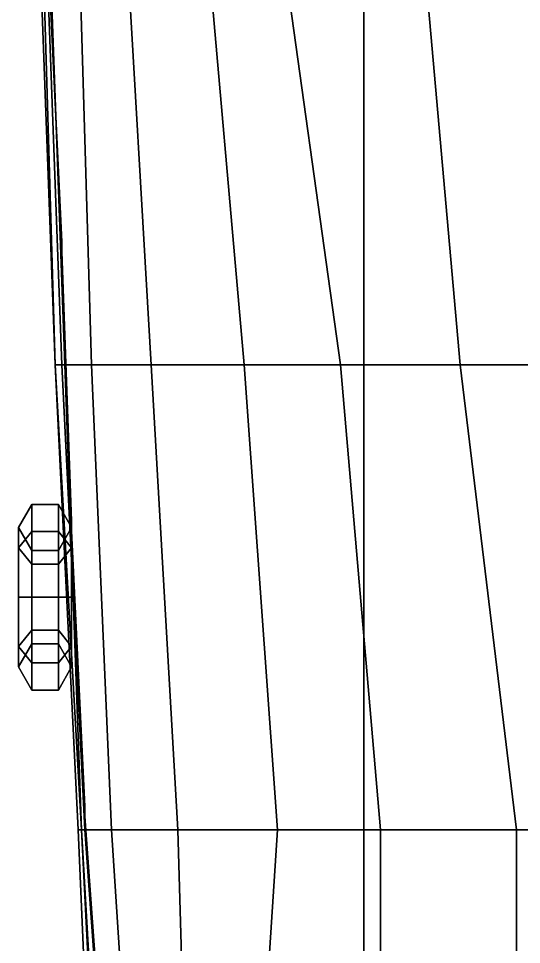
# Model space of a CAD drawing. Header units: millimetres. Extents: x -2.2 to 3, y -14 to 32.7.
# Drawn here: x -2.11 to -0.595, y -8.826 to -6.038 of the extents above; entities that cross this region are included whole.
import ezdxf

# ---------------------------------------------------------------- set-up
doc = ezdxf.new("R2010")
doc.units = ezdxf.units.MM
for name, color, linetype in [('railings', 6, 'Continuous'), ('ring', 1, 'Continuous'), ('superstructure', 3, 'Continuous')]:
    doc.layers.add(name, color=color, linetype=linetype)

msp = doc.modelspace()

# ---------------------------------------------------------------- linework, layer by layer
for points in [[(-2.03, -5.72, 1.59), (-2.05, -5.72, 1), (-2, -7.08, 1), (-1.98, -7.08, 1.59)], [(-2.05, -5.72, 1), (-2.04, -5.72, 0.59), (-2, -7.08, 0.59), (-2, -7.08, 1)], [(-2.04, -5.72, 0.59), (-2.02, -5.72, 0.18), (-1.97, -7.08, 0.18), (-2, -7.08, 0.59)], [(2.03, -5.72, 1.59), (-2.03, -5.72, 1.59), (-1.98, -7.08, 1.59), (1.98, -7.08, 1.59)], [(-2.02, -5.72, 0.18), (-1.93, -5.72, -0.08), (-1.89, -7.08, -0.03), (-1.97, -7.08, 0.18)], [(-1.93, -5.72, -0.08), (-1.79, -5.72, -0.23), (-1.71, -7.08, -0.23), (-1.89, -7.08, -0.03)], [(-1.79, -5.72, -0.23), (-1.55, -5.72, -0.38), (-1.43, -7.08, -0.36), (-1.71, -7.08, -0.23)], [(-1.55, -5.72, -0.38), (-1.33, -5.72, -0.45), (-1.14, -7.08, -0.43), (-1.43, -7.08, -0.36)], [(-1.33, -5.72, -0.45), (-0.9, -5.72, -0.53), (-0.78, -7.08, -0.48), (-1.14, -7.08, -0.43)], [(-0.9, -5.72, -0.53), (-0.58, -5.72, -0.58), (-0.49, -7.08, -0.55), (-0.78, -7.08, -0.48)], [(-1.98, -7.08, 1.59), (-2, -7.08, 1), (-1.92, -8.48, 1), (-1.91, -8.48, 1.59)], [(-2, -7.08, 0.59), (-1.97, -7.08, 0.18), (-1.92, -8.48, 0.18), (-1.93, -8.48, 0.59)], [(-2, -7.08, 1), (-2, -7.08, 0.59), (-1.93, -8.48, 0.59), (-1.92, -8.48, 1)], [(1.98, -7.08, 1.59), (-1.98, -7.08, 1.59), (-1.91, -8.48, 1.59), (1.91, -8.48, 1.59)], [(-1.97, -7.08, 0.18), (-1.89, -7.08, -0.03), (-1.83, -8.48, -0.03), (-1.92, -8.48, 0.18)], [(-1.89, -7.08, -0.03), (-1.71, -7.08, -0.23), (-1.63, -8.48, -0.23), (-1.83, -8.48, -0.03)], [(-1.71, -7.08, -0.23), (-1.43, -7.08, -0.36), (-1.33, -8.48, -0.33), (-1.63, -8.48, -0.23)], [(-1.43, -7.08, -0.36), (-1.14, -7.08, -0.43), (-1.02, -8.48, -0.39), (-1.33, -8.48, -0.33)], [(-1.14, -7.08, -0.43), (-0.78, -7.08, -0.48), (-0.61, -8.48, -0.45), (-1.02, -8.48, -0.39)], [(-0.78, -7.08, -0.48), (-0.49, -7.08, -0.55), (-0.41, -8.48, -0.48), (-0.61, -8.48, -0.45)], [(-1.93, -8.48, 0.59), (-1.92, -8.48, 0.18), (-1.84, -9.87, 0.18), (-1.87, -9.87, 0.59)], [(-1.92, -8.48, 1), (-1.93, -8.48, 0.59), (-1.87, -9.87, 0.59), (-1.85, -9.87, 1)], [(-1.92, -8.48, 0.18), (-1.83, -8.48, -0.03), (-1.74, -9.87, -0.03), (-1.84, -9.87, 0.18)], [(-1.91, -8.48, 1.59), (-1.92, -8.48, 1), (-1.85, -9.87, 1), (-1.81, -9.87, 1.59)], [(1.91, -8.48, 1.59), (-1.91, -8.48, 1.59), (-1.81, -9.87, 1.59), (1.81, -9.87, 1.59)], [(-1.83, -8.48, -0.03), (-1.63, -8.48, -0.23), (-1.59, -9.87, -0.16), (-1.74, -9.87, -0.03)], [(-1.63, -8.48, -0.23), (-1.33, -8.48, -0.33), (-1.42, -9.87, -0.24), (-1.59, -9.87, -0.16)], [(-1.33, -8.48, -0.33), (-1.02, -8.48, -0.39), (-1.02, -9.87, -0.31), (-1.42, -9.87, -0.24)], [(-1.02, -8.48, -0.39), (-0.61, -8.48, -0.45), (-0.61, -9.87, -0.35), (-1.02, -9.87, -0.31)], [(-0.61, -8.48, -0.45), (-0.41, -8.48, -0.48), (-0.41, -9.87, -0.39), (-0.61, -9.87, -0.35)]]:
    msp.add_3dface(points)
at = {"layer": 'railings'}
for points in [[(-2.02, -5.87, 2.34), (-2.02, -5.87, 2.31), (-1.98, -6.71, 2.29), (-1.98, -6.71, 2.32)], [(-1.98, -6.71, 2.32), (-1.98, -6.71, 2.29), (-2.02, -5.87, 2.31), (-2.02, -5.87, 2.34)], [(-1.98, -6.71, 2.32), (-1.98, -6.74, 2.32), (-1.98, -6.74, 1.59), (-1.98, -6.71, 1.59)], [(-1.98, -6.71, 1.59), (-1.98, -6.74, 1.59), (-1.98, -6.74, 2.32), (-1.98, -6.71, 2.32)], [(-1.95, -7.55, 2.32), (-1.95, -7.55, 2.29), (-1.98, -6.74, 2.29), (-1.98, -6.74, 2.32)], [(-1.98, -6.74, 2.32), (-1.98, -6.74, 2.29), (-1.95, -7.55, 2.29), (-1.95, -7.55, 2.32)], [(-1.95, -7.55, 1.59), (-1.95, -7.58, 1.59), (-1.95, -7.58, 2.32), (-1.95, -7.55, 2.32)], [(-1.95, -7.55, 2.32), (-1.95, -7.58, 2.32), (-1.95, -7.58, 1.59), (-1.95, -7.55, 1.59)], [(-1.95, -7.58, 2.32), (-1.95, -7.58, 2.29), (-1.91, -8.41, 2.27), (-1.91, -8.41, 2.3)], [(-1.91, -8.41, 2.3), (-1.91, -8.41, 2.27), (-1.95, -7.58, 2.29), (-1.95, -7.58, 2.32)], [(-1.91, -8.41, 2.3), (-1.91, -8.44, 2.3), (-1.91, -8.44, 1.59), (-1.91, -8.41, 1.59)], [(-1.91, -8.41, 1.59), (-1.91, -8.44, 1.59), (-1.91, -8.44, 2.3), (-1.91, -8.41, 2.3)], [(-1.85, -9.27, 2.29), (-1.85, -9.27, 2.26), (-1.91, -8.44, 2.27), (-1.91, -8.44, 2.3)], [(-1.91, -8.44, 2.3), (-1.91, -8.44, 2.27), (-1.85, -9.27, 2.26), (-1.85, -9.27, 2.29)]]:
    msp.add_3dface(points, dxfattribs=at)
at = {"layer": 'ring'}
for points in [[(-2.07, -7.5825, 1.8725), (-2.11, -7.6315, 1.9215), (-2.11, -7.57, 2.07), (-2.07, -7.5007, 2.07)], [(-2.07, -7.5007, 2.07), (-2.11, -7.57, 2.07), (-2.11, -7.6315, 2.2185), (-2.07, -7.5825, 2.2675)], [(-1.99, -7.5825, 1.8725), (-2.07, -7.5825, 1.8725), (-2.07, -7.5007, 2.07), (-1.99, -7.5007, 2.07)], [(-1.99, -7.5007, 2.07), (-2.07, -7.5007, 2.07), (-2.07, -7.5825, 2.2675), (-1.99, -7.5825, 2.2675)], [(-1.95, -7.6315, 1.9215), (-1.99, -7.5825, 1.8725), (-1.99, -7.5007, 2.07), (-1.95, -7.57, 2.07)], [(-1.95, -7.57, 2.07), (-1.99, -7.5007, 2.07), (-1.99, -7.5825, 2.2675), (-1.95, -7.6315, 2.2185)], [(-2.11, -7.6315, 1.9215), (-2.07, -7.6805, 1.9705), (-2.07, -7.6393, 2.07), (-2.11, -7.57, 2.07)], [(-2.11, -7.57, 2.07), (-2.07, -7.6393, 2.07), (-2.07, -7.6805, 2.1695), (-2.11, -7.6315, 2.2185)], [(-2.07, -7.78, 1.7907), (-2.11, -7.78, 1.86), (-2.11, -7.6315, 1.9215), (-2.07, -7.5825, 1.8725)], [(-2.07, -7.5825, 2.2675), (-2.11, -7.6315, 2.2185), (-2.11, -7.78, 2.28), (-2.07, -7.78, 2.3493)], [(-1.99, -7.78, 1.7907), (-2.07, -7.78, 1.7907), (-2.07, -7.5825, 1.8725), (-1.99, -7.5825, 1.8725)], [(-1.99, -7.5825, 2.2675), (-2.07, -7.5825, 2.2675), (-2.07, -7.78, 2.3493), (-1.99, -7.78, 2.3493)], [(-1.99, -7.6805, 1.9705), (-1.95, -7.6315, 1.9215), (-1.95, -7.57, 2.07), (-1.99, -7.6393, 2.07)], [(-1.99, -7.6393, 2.07), (-1.95, -7.57, 2.07), (-1.95, -7.6315, 2.2185), (-1.99, -7.6805, 2.1695)], [(-1.95, -7.78, 1.86), (-1.99, -7.78, 1.7907), (-1.99, -7.5825, 1.8725), (-1.95, -7.6315, 1.9215)], [(-1.95, -7.6315, 2.2185), (-1.99, -7.5825, 2.2675), (-1.99, -7.78, 2.3493), (-1.95, -7.78, 2.28)], [(-2.11, -7.78, 1.86), (-2.07, -7.78, 1.9293), (-2.07, -7.6805, 1.9705), (-2.11, -7.6315, 1.9215)], [(-2.11, -7.6315, 2.2185), (-2.07, -7.6805, 2.1695), (-2.07, -7.78, 2.2107), (-2.11, -7.78, 2.28)], [(-1.99, -7.78, 1.9293), (-1.95, -7.78, 1.86), (-1.95, -7.6315, 1.9215), (-1.99, -7.6805, 1.9705)], [(-1.99, -7.6805, 2.1695), (-1.95, -7.6315, 2.2185), (-1.95, -7.78, 2.28), (-1.99, -7.78, 2.2107)], [(-2.07, -7.6805, 1.9705), (-1.99, -7.6805, 1.9705), (-1.99, -7.6393, 2.07), (-2.07, -7.6393, 2.07)], [(-2.07, -7.6393, 2.07), (-1.99, -7.6393, 2.07), (-1.99, -7.6805, 2.1695), (-2.07, -7.6805, 2.1695)], [(-2.07, -7.78, 1.9293), (-1.99, -7.78, 1.9293), (-1.99, -7.6805, 1.9705), (-2.07, -7.6805, 1.9705)], [(-2.07, -7.6805, 2.1695), (-1.99, -7.6805, 2.1695), (-1.99, -7.78, 2.2107), (-2.07, -7.78, 2.2107)], [(-2.11, -7.9285, 1.9215), (-2.07, -7.8795, 1.9705), (-2.07, -7.78, 1.9293), (-2.11, -7.78, 1.86)], [(-2.07, -7.9775, 1.8725), (-2.11, -7.9285, 1.9215), (-2.11, -7.78, 1.86), (-2.07, -7.78, 1.7907)], [(-2.11, -7.78, 2.28), (-2.07, -7.78, 2.2107), (-2.07, -7.8795, 2.1695), (-2.11, -7.9285, 2.2185)], [(-2.07, -7.78, 2.3493), (-2.11, -7.78, 2.28), (-2.11, -7.9285, 2.2185), (-2.07, -7.9775, 2.2675)], [(-2.07, -7.8795, 1.9705), (-1.99, -7.8795, 1.9705), (-1.99, -7.78, 1.9293), (-2.07, -7.78, 1.9293)], [(-1.99, -7.9775, 1.8725), (-2.07, -7.9775, 1.8725), (-2.07, -7.78, 1.7907), (-1.99, -7.78, 1.7907)], [(-2.07, -7.78, 2.2107), (-1.99, -7.78, 2.2107), (-1.99, -7.8795, 2.1695), (-2.07, -7.8795, 2.1695)], [(-1.99, -7.78, 2.3493), (-2.07, -7.78, 2.3493), (-2.07, -7.9775, 2.2675), (-1.99, -7.9775, 2.2675)], [(-1.99, -7.8795, 1.9705), (-1.95, -7.9285, 1.9215), (-1.95, -7.78, 1.86), (-1.99, -7.78, 1.9293)], [(-1.95, -7.9285, 1.9215), (-1.99, -7.9775, 1.8725), (-1.99, -7.78, 1.7907), (-1.95, -7.78, 1.86)], [(-1.99, -7.78, 2.2107), (-1.95, -7.78, 2.28), (-1.95, -7.9285, 2.2185), (-1.99, -7.8795, 2.1695)], [(-1.95, -7.78, 2.28), (-1.99, -7.78, 2.3493), (-1.99, -7.9775, 2.2675), (-1.95, -7.9285, 2.2185)], [(-2.11, -7.99, 2.07), (-2.07, -7.9207, 2.07), (-2.07, -7.8795, 1.9705), (-2.11, -7.9285, 1.9215)], [(-2.11, -7.9285, 2.2185), (-2.07, -7.8795, 2.1695), (-2.07, -7.9207, 2.07), (-2.11, -7.99, 2.07)], [(-2.07, -7.9207, 2.07), (-1.99, -7.9207, 2.07), (-1.99, -7.8795, 1.9705), (-2.07, -7.8795, 1.9705)], [(-2.07, -7.8795, 2.1695), (-1.99, -7.8795, 2.1695), (-1.99, -7.9207, 2.07), (-2.07, -7.9207, 2.07)], [(-1.99, -7.9207, 2.07), (-1.95, -7.99, 2.07), (-1.95, -7.9285, 1.9215), (-1.99, -7.8795, 1.9705)], [(-1.99, -7.8795, 2.1695), (-1.95, -7.9285, 2.2185), (-1.95, -7.99, 2.07), (-1.99, -7.9207, 2.07)], [(-2.07, -8.0593, 2.07), (-2.11, -7.99, 2.07), (-2.11, -7.9285, 1.9215), (-2.07, -7.9775, 1.8725)], [(-2.07, -7.9775, 2.2675), (-2.11, -7.9285, 2.2185), (-2.11, -7.99, 2.07), (-2.07, -8.0593, 2.07)], [(-1.95, -7.99, 2.07), (-1.99, -8.0593, 2.07), (-1.99, -7.9775, 1.8725), (-1.95, -7.9285, 1.9215)], [(-1.95, -7.9285, 2.2185), (-1.99, -7.9775, 2.2675), (-1.99, -8.0593, 2.07), (-1.95, -7.99, 2.07)], [(-1.99, -8.0593, 2.07), (-2.07, -8.0593, 2.07), (-2.07, -7.9775, 1.8725), (-1.99, -7.9775, 1.8725)], [(-1.99, -7.9775, 2.2675), (-2.07, -7.9775, 2.2675), (-2.07, -8.0593, 2.07), (-1.99, -8.0593, 2.07)]]:
    msp.add_3dface(points, dxfattribs=at)
at = {"layer": 'superstructure'}
for points in [[(-1.07, -5.72, 1.94), (-1.07, -10.15, 1.91), (1.07, -10.15, 1.91), (1.07, -5.72, 1.94)], [(-1.07, -5.72, 1.59), (-1.07, -10.15, 1.59), (-1.07, -10.15, 1.91), (-1.07, -5.72, 1.94)]]:
    msp.add_3dface(points, dxfattribs=at)

doc.saveas('drawing.dxf')
